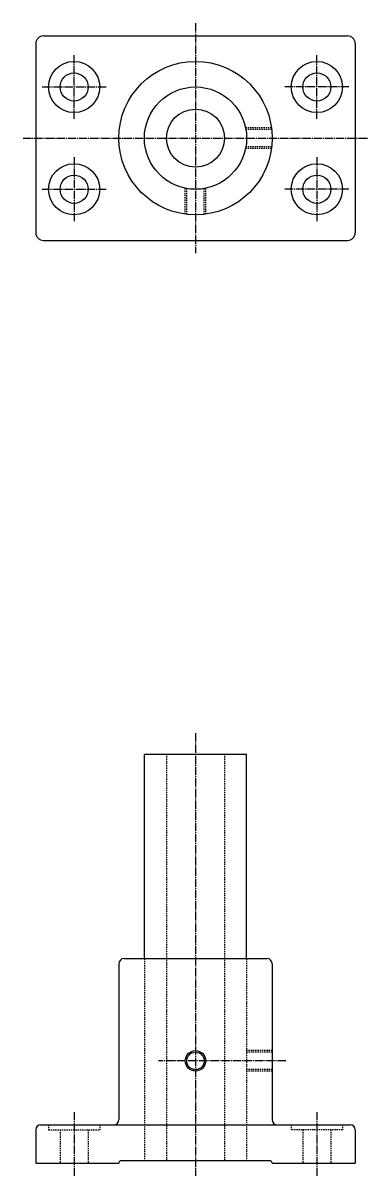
# Model space of a CAD drawing. Extents: x 43 to 668, y 40 to 668.
# Drawn here: x 532.8 to 667.8, y 217 to 667.8 of the extents above; entities outside this region: 2.
import ezdxf

# ---------------------------------------------------------------- set-up
doc = ezdxf.new("R2010")
doc.units = 0
doc.header["$LTSCALE"] = 0.25
doc.linetypes.add('CENTER', pattern=[17.5, 13, -1.5, 1.5, -1.5])
doc.linetypes.add('DASHED', pattern=[3.5, 2, -1.5])
doc.layers.get('0').update_dxf_attribs({"linetype": 'CONTINUOUS'})
doc.layers.add('CENTER', color=1, linetype='CENTER')
doc.styles.get("Standard").update_dxf_attribs({"font": 'txt', "bigfont": 'BIGFONT'})

msp = doc.modelspace()

# ---------------------------------------------------------------- linework, layer by layer
for p, q in [((540.75, 662.82), (659.75, 662.82)), ((537.75, 659.82), (537.75, 585.82)), ((662.75, 659.82), (662.75, 585.82)), ((596.25, 598.16), (596.25, 598.16)), ((596.25, 595.63), (596.25, 595.63)), ((540.75, 582.82), (659.75, 582.82)), ((580.25, 381.97), (620.25, 381.97)), ((580.25, 301.97), (580.25, 381.97)), ((620.25, 301.97), (620.25, 381.97)), ((570.25, 299.97), (570.25, 238.97)), ((572.25, 301.97), (628.25, 301.97)), ((630.25, 299.97), (630.25, 238.97)), ((537.75, 234.97), (537.75, 221.97)), ((539.75, 236.97), (660.75, 236.97)), ((662.75, 234.97), (662.75, 221.97)), ((537.75, 221.97), (570.25, 221.97)), ((570.25, 221.97), (570.83, 222.97)), ((570.83, 222.97), (629.67, 222.97)), ((629.67, 222.97), (630.25, 221.97)), ((630.25, 221.97), (662.75, 221.97))]:
    msp.add_line(p, q)
at = {"color": 3, "linetype": 'DASHED'}
for p, q in [((629.98, 626.82), (619.85, 626.82)), ((630.06, 626.22), (619.96, 626.22)), ((629.98, 618.82), (619.85, 618.82)), ((630.06, 619.42), (619.96, 619.42)), ((596.25, 593.09), (596.25, 603.23)), ((596.85, 593.02), (596.85, 603.11)), ((603.65, 593.02), (603.65, 603.11)), ((604.25, 593.09), (604.25, 603.23)), ((588.9, 381.97), (588.9, 222.97)), ((611.6, 381.97), (611.6, 222.97)), ((580.25, 301.97), (580.25, 222.97)), ((620.25, 301.97), (620.25, 222.97)), ((630.25, 265.97), (620.25, 265.97)), ((630.25, 265.37), (620.25, 265.37)), ((630.25, 258.57), (620.25, 258.57)), ((630.25, 257.97), (620.25, 257.97)), ((542.75, 236.97), (542.75, 234.97)), ((542.75, 234.97), (562.75, 234.97)), ((547.25, 234.97), (547.25, 221.97)), ((558.25, 234.97), (558.25, 221.97)), ((562.75, 236.97), (562.75, 234.97)), ((637.75, 236.97), (637.75, 234.97)), ((657.75, 234.97), (637.75, 234.97)), ((642.25, 234.97), (642.25, 221.97)), ((653.25, 234.97), (653.25, 221.97)), ((657.75, 236.97), (657.75, 234.97))]:
    msp.add_line(p, q, dxfattribs=at)
for centre, radius in [((552.75, 642.82), 10), ((600.25, 622.82), 30), ((647.75, 642.82), 10), ((552.75, 642.82), 5.5), ((647.75, 642.82), 5.5), ((600.25, 622.82), 20), ((600.25, 622.82), 11.35), ((552.75, 602.82), 10), ((647.75, 602.82), 10), ((552.75, 602.82), 5.5), ((647.75, 602.82), 5.5), ((600.25, 261.97), 3.4)]:
    msp.add_circle(centre, radius)
at = {"color": 3}
msp.add_circle((600.25, 261.97), 4, dxfattribs=at)
for centre, radius, start, end in [((540.75, 659.82), 3, 90, 180), ((659.75, 659.82), 3, 0, 90), ((540.75, 585.82), 3, 180, 270), ((659.75, 585.82), 3, 270, 0), ((572.25, 299.97), 2, 90, 180), ((628.25, 299.97), 2, 0, 90), ((568.25, 238.97), 2, 270, 0), ((632.25, 238.97), 2, 180, 270), ((539.75, 234.97), 2, 90, 180), ((660.75, 234.97), 2, 0, 90)]:
    msp.add_arc(centre, radius, start, end)
at = {"layer": 'CENTER', "color": 1, "linetype": 'CENTER'}
for p, q in [((600.25, 667.82), (600.25, 577.82)), ((552.75, 630.32), (552.75, 655.32)), ((647.75, 630.32), (647.75, 655.32)), ((540.25, 642.82), (565.25, 642.82)), ((660.25, 642.82), (635.25, 642.82)), ((532.75, 622.82), (667.75, 622.82)), ((552.75, 615.32), (552.75, 590.32)), ((647.75, 615.32), (647.75, 590.32)), ((540.25, 602.82), (565.25, 602.82)), ((660.25, 602.82), (635.25, 602.82)), ((600.25, 390.06), (600.25, 216.97)), ((635.6, 261.97), (585.77, 261.97)), ((552.75, 241.97), (552.75, 216.97)), ((647.75, 241.97), (647.75, 216.97))]:
    msp.add_line(p, q, dxfattribs=at)

# ---------------------------------------------------------------- texts
for s, p in [('MASTA 40-160', (40, 100)), ('MASTA40', (40, 40))]:
    msp.add_text(s, height=16).set_placement(p)

doc.saveas('drawing.dxf')
